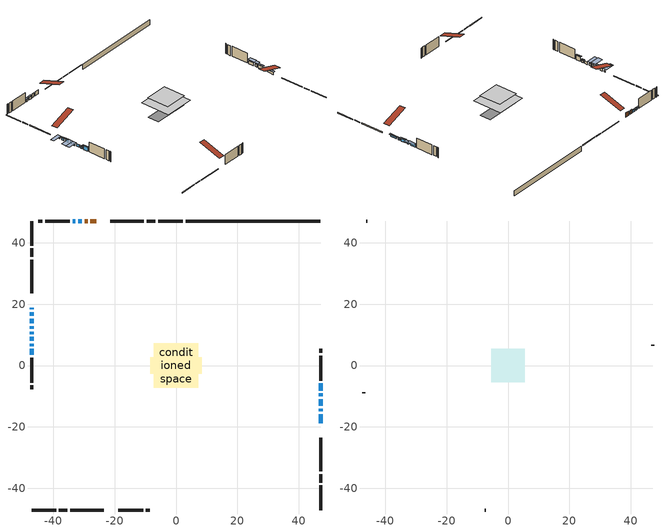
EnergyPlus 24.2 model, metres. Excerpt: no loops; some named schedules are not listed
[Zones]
conditioned space
 floor outside (Floor1 construction): -2.65,-2.65 -2.65,2.65 2.65,2.65 2.65,-2.65 z0.31
 floor adiabatic (AdiabaticFloorConstruction): -7.18,-7.18 -7.18,7.18 7.18,7.18 7.18,-7.18 z2.75
 floor foundation (Slab1 construction): -8.33,-2.66 -8.33,2.66 8.33,2.66 8.33,-2.66 z-2.04
 wall outside (RimJoist1 construction): 2.18,47.07 -5.83,47.07 / -47.07,-47.07 -39.06,-47.07 / -47.07,47.07 -47.07,39.06 / 47.07,-47.07 47.07,-39.06 z0.31:0.61
 wall outside (RimJoist2 construction): -6.76,47.07 -9.53,47.07 / -38.13,-47.07 -35.37,-47.07 / -47.07,38.13 -47.07,35.37 / 47.07,-38.13 47.07,-35.37 z0.31:0.61
 wall outside (RimJoist3 construction): -10.46,47.07 -21.4,47.07 / -34.44,-47.07 -23.5,-47.07 / -47.07,34.44 -47.07,23.5 / 47.07,-34.44 47.07,-23.5 z0.31:0.61
 wall outside (AdiabaticWallConstruction 1): -26.04,47.07 -27.85,47.07 / -28.78,47.07 -29.77,47.07 z0.31:2.34
 wall outside (AdiabaticWallConstruction): -47.07,18.86 -47.07,18.3 z0.31:1.23; -47.07,17.37 -47.07,16.15 / -30.7,47.07 -31.92,47.07 / -47.07,12.82 -47.07,11.91 / -47.07,9.29 -47.07,8.02 z0.31:1.53; -47.07,15.23 -47.07,13.75 z0.31:1.78; 47.07,-18.86 47.07,-15.81 / 47.07,-14.88 47.07,-14.12 / -32.85,47.07 -33.61,47.07 / -47.07,10.98 -47.07,10.22 / -47.07,7.09 -47.07,6.33 z0.31:1.33; 47.07,-13.19 47.07,-10.96 / 47.07,-8.19 47.07,-5.85 z0.31:1.83; 47.07,-10.03 47.07,-9.11 z0.31:1.73; -47.07,5.4 -47.07,3.47 z0.31:2.39
 wall outside (Wall1 construction): -34.54,47.07 -42.66,47.07 / -18.86,-47.07 -10.74,-47.07 / -47.07,2.54 -47.07,-5.57 / 47.07,-4.92 47.07,3.2 z0.31:5.19
 wall outside (Wall2 construction): -43.59,47.07 -44.9,47.07 / -9.81,-47.07 -8.5,-47.07 / -47.07,-6.5 -47.07,-7.81 / 47.07,4.12 47.07,5.43 z0.31:5.19
 wall foundation (FoundationWall1 construction): 47.07,47.07 3.1,47.07 z-2.04:0.31
 window (WindowConstruction 13): -47.07,18.86 -47.07,18.3 z0.31:1.22
 window (WindowConstruction 6): -47.07,17.37 -47.07,16.15 z0.31:1.53
 window (WindowConstruction 7): -47.07,15.22 -47.07,13.75 z0.31:1.78
 window (WindowConstruction 8): 47.07,-18.86 47.07,-15.81 z0.31:1.32
 window (WindowConstruction 9): 47.07,-14.88 47.07,-14.12 z0.31:1.32
 window (WindowConstruction 10): 47.07,-13.19 47.07,-10.96 z0.31:1.83
 window (WindowConstruction 11): -30.7,47.07 -31.92,47.07 z0.31:1.53
 window (WindowConstruction 12): -32.85,47.07 -33.61,47.07 z0.31:1.32
 window (WindowConstruction 14): 47.07,-10.03 47.07,-9.11 z0.31:1.73
 window (WindowConstruction): -47.07,12.82 -47.07,11.91 z0.31:1.53
 window (WindowConstruction 1): -47.07,10.98 -47.07,10.22 z0.31:1.32
 window (WindowConstruction 2): -47.07,9.29 -47.07,8.02 z0.31:1.53
 window (WindowConstruction 3): 47.07,-8.19 47.07,-5.85 z0.31:1.83
 window (WindowConstruction 4): -47.07,7.09 -47.07,6.33 z0.31:1.32
 window (WindowConstruction 5): -47.07,5.4 -47.07,3.47 z0.31:2.39
 door (Door): -26.04,47.07 -27.85,47.07 z0.31:2.34
 door (Door 1): -28.78,47.07 -29.77,47.07 z0.31:2.34
 ceiling adiabatic (AdiabaticFloorConstruction): 7.18,-7.18 7.18,7.18 -7.18,7.18 -7.18,-7.18 z2.75
attic - vented
 floor to conditioned space (Floor2 construction Reversed): -5.42,-5.42 -5.42,5.42 5.42,5.42 5.42,-5.42 z5.19
 wall outside (Wall4 construction): -45.83,47.07 -46.14,47.07 / -7.58,-47.07 -7.26,-47.07 / -47.07,-8.74 -47.07,-9.06 / 47.07,6.36 47.07,6.68 z0.31:5.19
 roof outside (Roof1 construction): -25.11,47.07,5.19 -25.11,36.51,8.71 -22.32,36.51,8.71 -22.32,47.07,5.19; -19.79,-47.07,5.19 -19.79,-36.51,8.71 -22.57,-36.51,8.71 -22.57,-47.07,5.19; -47.07,19.79,5.19 -36.51,19.79,8.71 -36.51,22.57,8.71 -47.07,22.57,5.19; 47.07,-19.79,5.19 36.51,-19.79,8.71 36.51,-22.57,8.71 47.07,-22.57,5.19
shading: -47.07,17.69 -47.07,19.47 -51.64,19.47 -51.64,17.69 z1.83; -47.07,15.85 -47.07,17.67 -47.68,17.67 -47.68,15.85 z1.83; -47.07,13.45 -47.07,15.52 -47.68,15.52 -47.68,13.45 z2.08; 47.07,-15.51 47.07,-19.16 47.68,-19.16 47.68,-15.51 z1.62; 47.07,-13.82 47.07,-15.18 47.68,-15.18 47.68,-13.82 z1.62; 47.07,-10.66 47.07,-13.49 47.68,-13.49 47.68,-10.66 z2.13; -32.22,47.07 -30.4,47.07 -30.4,47.68 -32.22,47.68 z1.83; -33.91,47.07 -32.55,47.07 -32.55,47.68 -33.91,47.68 z1.62; 47.07,-8.65 47.07,-10.49 48.59,-10.49 48.59,-8.65 z2.19; -47.07,11.3 -47.07,13.43 -51.64,13.43 -51.64,11.3 z2.14; -47.07,9.61 -47.07,11.59 -51.64,11.59 -51.64,9.61 z1.93; 47.07,-5.39 47.07,-8.65 48.59,-8.65 48.59,-5.39 z2.29; -47.07,6.03 -47.07,7.39 -47.68,7.39 -47.68,6.03 z1.62; -47.07,3.17 -47.07,5.7 -47.68,5.7 -47.68,3.17 z2.69
[Building]
Building 1: Terrain=Suburbs
[Site:Location]
Yellowknife AP_NT: Latitude {deg}=62.46; Longitude {deg}=-114.44; Time Zone {hr}=-7; Elevation {m}=206; Keep Site Location Information=Yes
[Site:GroundTemperature:Shallow]
-11.1489, -14.3239, -14.5782, -13.0715, -7.02295, -1.00261, 4.2167, 7.52301, 7.8039, 5.11477, 0.0285573, -5.8071
[Site:WaterMainsTemperature]
Calculation Method=Schedule; Temperature Schedule=mains temperature schedule
[Material] Roughness=Rough; Thermal Absorptance=0.9
Name | Thickness {m} | Conductivity {W/m-K} | Density {kg/m3} | Specific Heat {J/kg-K} | Solar Absorptance | Visible Absorptance
asphalt or fiberglass shingles | 0.00635 | 0.162714 | 1121.4 | 1465.45 | 0.4 | 0.4
ceiling loosefill ins | 0.254 | 0.0480833 | 16.02 | 1046.75 | 0.7 | 0.7
ceiling stud and cavity | 0.1397 | 0.111116 | 65.682 | 1177.47 | 0.7 | 0.7
concrete 4.0 in. | 0.1016 | 1.803125 | 2242.8 | 837.4 | 0.7 | 0.7
concrete 8.0 in. | 0.2032 | 1.803125 | 2242.8 | 837.4 | 0.7 | 0.7
door material | 0.04445 | 0.053851 | 512.64 | 1214.23 | 0.7 | 0.7
exterior vertical ins | 0.0704422 | 0.029427 | 32.04 | 1214.23 | 0.7 | 0.7
floor covering | 0.0127 | 0.0433444 | 54.468 | 1339.84 | 0.6 | 0.6
floor rigid ins; rim joist rigid ins | 0.103632 | 0.029427 | 32.04 | 1214.23 | 0.7 | 0.7
floor rigid ins 1; wall rigid ins 1 | 0.512978 | 0.029427 | 32.04 | 1214.23 | 0.7 | 0.7
floor stud and cavity | 0.1397 | 0.0815226 | 92.3553 | 1139.71 | 0.7 | 0.7
floor stud and cavity 1 | 0.1397 | 1.75129 | 37.0049 | 1207.88 | 0.7 | 0.7
furniture material conditioned space 1 | 0.1524 | 0.115458 | 640.8 | 1214.23 | 0.6 | 0.6
gypsum board | 0.0127 | 0.160291 | 801 | 837.4 | 0.6 | 0.6
gypsum board 1 | 0.0127 | 0.160291 | 801 | 837.4 | 0.7 | 0.7
osb sheathing 0.5 in. | 0.0127 | 0.115458 | 512.64 | 1214.23 | 0.7 | 0.7
osb sheathing 0.75 in. | 0.01905 | 0.115458 | 512.64 | 1214.23 | 0.7 | 0.7
osb sheathing 2.0 in. | 0.0508 | 0.115458 | 512.64 | 1214.23 | 0.7 | 0.7
rim joist stud and cavity | 0.0508 | 0.0625027 | 125.044 | 1163.47 | 0.6 | 0.6
rim joist stud and cavity 1 | 0.0508 | 0.0633259 | 125.044 | 1163.47 | 0.6 | 0.6
rim joist stud and cavity 2 | 0.0508 | 0.0623676 | 125.044 | 1163.47 | 0.6 | 0.6
wall rigid ins | 0.051816 | 0.029427 | 32.04 | 1214.23 | 0.7 | 0.7
wall stud and cavity | 0.1397 | 0.073666 | 139.0536 | 1170.24 | 0.7 | 0.7
wall stud and cavity 1 | 0.1397 | 0.277414 | 139.0536 | 1170.24 | 0.7 | 0.7
wall stud and cavity 2 | 0.0889 | 6.9971 | 50.32683 | 1063.81 | 0.6 | 0.6
wall stud and cavity 3 | 0.0889 | 0.380278 | 52.3479 | 1209.89 | 0.7 | 0.7
wall stud and cavity 4 | 0.0889 | 0.391764 | 83.0341 | 1211.67 | 0.7 | 0.7
wood siding | 0.0254 | 0.102417 | 544.68 | 1172.36 | 0.4 | 0.4
wood siding 1 | 0.00254 | 0.102417 | 544.68 | 1172.36 | 0.4 | 0.4
wood siding 2; wood siding 3; wood siding 4 | 0.0254 | 0.102417 | 544.68 | 1172.36 | 0.7 | 0.7
[WindowMaterial:SimpleGlazingSystem]
Name | U-Factor {W/m2-K} | Solar Heat Gain Coefficient
WindowMaterial | 1.56372 | 0.49
WindowMaterial 1 | 1.626747 | 0.46
WindowMaterial 2 | 1.51716 | 0.51
WindowMaterial 3 | 1.49388 | 0.52
WindowMaterial 4 | 1.78687 | 0.4
WindowMaterial 5 | 1.516026 | 0.51
WindowMaterial 6 | 1.46606 | 0.53
WindowMaterial 7 | 1.42007 | 0.55
WindowMaterial 8 | 2.75553 | 0.6
WindowMaterial 9 | 2.77711 | 0.66
[Construction]
AdiabaticFloorConstruction: floor stud and cavity 1, floor rigid ins 1, osb sheathing 0.75 in., floor covering
AdiabaticWallConstruction: wood siding 3, wall rigid ins 1, wall stud and cavity 3, gypsum board
AdiabaticWallConstruction 1: wood siding 4, wall rigid ins 1, wall stud and cavity 3, gypsum board
Door; Door 1: door material
Floor1 construction: floor stud and cavity, floor rigid ins, osb sheathing 0.75 in., floor covering
Floor2 construction Reversed: gypsum board, ceiling stud and cavity, ceiling loosefill ins
FoundationWall1 construction: concrete 8.0 in., gypsum board 1
furniture construction conditioned space 1: furniture material conditioned space 1
PartitionWallConstruction: gypsum board, wall stud and cavity 4, gypsum board
RimJoist1 construction: wood siding 2, rim joist rigid ins, osb sheathing 2.0 in., rim joist stud and cavity
RimJoist2 construction: wood siding 2, rim joist rigid ins, osb sheathing 2.0 in., rim joist stud and cavity 1
RimJoist3 construction: wood siding 2, rim joist rigid ins, osb sheathing 2.0 in., rim joist stud and cavity 2
Roof1 construction: asphalt or fiberglass shingles
Slab1 construction: concrete 4.0 in.
Wall1 construction: wood siding, wall rigid ins, osb sheathing 0.5 in., wall stud and cavity, gypsum board
Wall2 construction: wood siding, wall rigid ins, osb sheathing 0.5 in., wall stud and cavity 1, gypsum board
Wall4 construction: wood siding 1, wall stud and cavity 2
WindowConstruction: WindowMaterial
WindowConstruction 1; WindowConstruction 12; WindowConstruction 4; WindowConstruction 9: WindowMaterial 1
WindowConstruction 10: WindowMaterial 7
WindowConstruction 11; WindowConstruction 6: WindowMaterial 5
WindowConstruction 13: WindowMaterial 8
WindowConstruction 14: WindowMaterial 9
WindowConstruction 2; WindowConstruction 8: WindowMaterial 2
WindowConstruction 3: WindowMaterial 3
WindowConstruction 5: WindowMaterial 4
WindowConstruction 7: WindowMaterial 6
[Zone] Multiplier=1; Part of Total Floor Area=Yes
Name | Volume {m3}
attic - vented | 67.1969
conditioned space | 765
[Space]
Name | Zone | Volume {m3}
attic - vented 1 | attic - vented | 67.1969
conditioned space 1 | conditioned space | 765
[ZoneInfiltration:EffectiveLeakageArea]
infil attic - vented 1: Zone or Space=attic - vented 1; Schedule=Always On Discrete; Effective Air Leakage Area {cm2}=3713.05; Stack Coefficient=0.000583934; Wind Coefficient=1.63268e-05
[ZoneMixing]
whole house fan mix: Zone or Space=attic - vented; Schedule=Always On Continuous; Design Flow Rate Calculation Method=Flow/Zone; Design Flow Rate {m3/s}=0; Source Zone or Space=conditioned space
[SurfaceProperty:ExposedFoundationPerimeter]
Slab1: Exposed Perimeter Calculation Method=TotalExposedPerimeter; Total Exposed Perimeter {m}=43.967
[InternalMass] Zone or ZoneList=conditioned space; Space or SpaceList=conditioned space 1
Name | Construction | Surface Area {m2}
furniture mass conditioned space 1 | furniture construction conditioned space 1 | 129.148
partition wall mass | PartitionWallConstruction | 322.87
[Lights]
interior lighting: Zone or ZoneList or Space or SpaceList=conditioned space 1; Schedule=interior lighting schedule; Design Level Calculation Method=LightingLevel; Lighting Level {W}=343.2; Return Air Fraction=0; Fraction Radiant=0.6; Fraction Visible=0.2; Fraction Replaceable=1
[People]
occupants: Zone or ZoneList or Space or SpaceList=conditioned space 1; Number of People Schedule=occupants schedule; Number of People Calculation Method=People; Number of People=3; Fraction Radiant=0.314171; Sensible Heat Fraction=0.56303; Activity Level Schedule=occupants activity schedule; Carbon Dioxide Generation Rate {m3/s-W}=0; Enable ASHRAE 55 Comfort Warnings=No; Mean Radiant Temperature Calculation Type=EnclosureAveraged
[ElectricEquipment] Zone or ZoneList or Space or SpaceList=conditioned space 1; Design Level Calculation Method=EquipmentLevel
Name | Schedule | Design Level {W} | Fraction Latent | Fraction Radiant | Fraction Lost
clothes dryer | clothes dryer schedule | 140.772 | 0.015 | 0.081 | 0.85
clothes washer | clothes washer schedule | 32.1985 | 0.03 | 0.162 | 0.7
cooking range | cooking range schedule | 215.147 | 0.08 | 0.432 | 0.2
dishwasher | dishwasher schedule | 66.8632 | 0.3 | 0.18 | 0.4
fridge | fridge schedule | 72.9452 | 0 | 0.6 | 0
mech vent house fan | mech vent house fan schedule | 18.8833 | 0 | 0 | 1
mech vent house fan cfis | mech vent house fan cfis schedule | 0 | 0 | 0 | 0
misc plug loads | misc plug loads schedule | 494.7 | 0.045 | 0.513 | 0.1
whole house fan | Always On Discrete | 0 | 0 | 0 | 1
[OtherEquipment] Zone or ZoneList or Space or SpaceList=conditioned space 1; Design Level Calculation Method=EquipmentLevel
Name | Fuel Type | Schedule | Design Level {W} | Fraction Latent | Fraction Radiant | Fraction Lost
clothes dryer 1 | Electricity | clothes dryer schedule | 0 | 0.015 | 0.081 | 0.85
cooking range 1 | Electricity | cooking range schedule | 0 | 0.08 | 0.432 | 0.2
general water use latent | None | general water use schedule | 62.594 | 1 | 0 | 0
general water use sensible | None | general water use schedule | -61.6891 | 0 | 0.6 | 0
mech vent house fan latent load | None | Always On Discrete | 0 | 1 | 0 | 0
mech vent house fan sensible load | None | Always On Discrete | 0 | 0 | 0 | 0
water heater energy adjustment1 | FuelOilNo2 | Always On Discrete | 0.01 | 0 | 0 | 1
[ZoneInfiltration:DesignFlowRate] Zone or ZoneList or Space or SpaceList=conditioned space 1; Schedule=Always On Discrete; Design Flow Rate Calculation Method=Flow/Zone; Design Flow Rate {m3/s}=0
infil flow; natural vent flow; whole house fan flow
[Foundation:Kiva]
Foundation Kiva 1: Initial Indoor Air Temperature {C}=18; Wall Height Above Grade {m}=0.310012; Wall Depth Below Slab {m}=0.2032; Custom Block Material Name 1=exterior vertical ins; Custom Block Depth 1 {m}=2.350008; Custom Block X Position 1 {m}=0.2159; Custom Block Z Position 1 {m}=0
[Foundation:Kiva:Settings]
Soil Conductivity {W/m-K}=0.849921; Soil Density {kg/m3}=1842.3; Soil Specific Heat {J/kg-K}=418.7; Ground Solar Absorptivity=0.9; Ground Thermal Absorptivity=0.9; Ground Surface Roughness {m}=0.03; Far-Field Width {m}=40; Deep-Ground Boundary Condition=ZeroFlux; Deep-Ground Depth {m}=40; Minimum Cell Dimension {m}=0.2; Maximum Cell Growth Coefficient=3; Simulation Timestep=Timestep
[Exterior:Lights]
exterior lighting: Schedule=exterior lighting schedule; Design Level {W}=75.6
[Schedule:Constant]
Name | Hourly Value
Always On Continuous; mech vent house fan schedule; mech vent house fan cfis schedule; Always On Discrete | 1
occupants activity schedule | 117.228
fridge schedule | 0
[Schedule:Week:Daily]
interior lighting schedule Week Rule - Jan1-Jan27: interior lighting schedule day, interior lighting schedule day, interior lighting schedule day, interior lighting schedule day, interior lighting schedule day, interior lighting schedule day, interior lighting schedule day, interior lighting schedule default day, interior lighting schedule default day, interior lighting schedule default day, interior lighting schedule default day, interior lighting schedule default day
interior lighting schedule Week Rule - Jan28-Feb3: interior lighting schedule day, interior lighting schedule day, interior lighting schedule day, interior lighting schedule day, interior lighting schedule day 1, interior lighting schedule day 1, interior lighting schedule day 1, interior lighting schedule default day, interior lighting schedule default day, interior lighting schedule default day, interior lighting schedule default day, interior lighting schedule default day
interior lighting schedule Week Rule - Feb4-Feb24: interior lighting schedule day 1, interior lighting schedule day 1, interior lighting schedule day 1, interior lighting schedule day 1, interior lighting schedule day 1, interior lighting schedule day 1, interior lighting schedule day 1, interior lighting schedule default day, interior lighting schedule default day, interior lighting schedule default day, interior lighting schedule default day, interior lighting schedule default day
interior lighting schedule Week Rule - Feb25-Mar3: interior lighting schedule day 1, interior lighting schedule day 1, interior lighting schedule day 1, interior lighting schedule day 1, interior lighting schedule day 2, interior lighting schedule day 2, interior lighting schedule day 2, interior lighting schedule default day, interior lighting schedule default day, interior lighting schedule default day, interior lighting schedule default day, interior lighting schedule default day
interior lighting schedule Week Rule - Mar4-Mar31: interior lighting schedule day 2, interior lighting schedule day 2, interior lighting schedule day 2, interior lighting schedule day 2, interior lighting schedule day 2, interior lighting schedule day 2, interior lighting schedule day 2, interior lighting schedule default day, interior lighting schedule default day, interior lighting schedule default day, interior lighting schedule default day, interior lighting schedule default day
interior lighting schedule Week Rule - Apr1-Apr28: interior lighting schedule day 3, interior lighting schedule day 3, interior lighting schedule day 3, interior lighting schedule day 3, interior lighting schedule day 3, interior lighting schedule day 3, interior lighting schedule day 3, interior lighting schedule default day, interior lighting schedule default day, interior lighting schedule default day, interior lighting schedule default day, interior lighting schedule default day
interior lighting schedule Week Rule - Apr29-May5: interior lighting schedule day 3, interior lighting schedule day 3, interior lighting schedule day 4, interior lighting schedule day 4, interior lighting schedule day 4, interior lighting schedule day 4, interior lighting schedule day 4, interior lighting schedule default day, interior lighting schedule default day, interior lighting schedule default day, interior lighting schedule default day, interior lighting schedule default day
interior lighting schedule Week Rule - May6-May26: interior lighting schedule day 4, interior lighting schedule day 4, interior lighting schedule day 4, interior lighting schedule day 4, interior lighting schedule day 4, interior lighting schedule day 4, interior lighting schedule day 4, interior lighting schedule default day, interior lighting schedule default day, interior lighting schedule default day, interior lighting schedule default day, interior lighting schedule default day
interior lighting schedule Week Rule - May27-Jun2: interior lighting schedule day 4, interior lighting schedule day 4, interior lighting schedule day 4, interior lighting schedule day 4, interior lighting schedule day 4, interior lighting schedule day 5, interior lighting schedule day 5, interior lighting schedule default day, interior lighting schedule default day, interior lighting schedule default day, interior lighting schedule default day, interior lighting schedule default day
interior lighting schedule Week Rule - Jun3-Jun30: interior lighting schedule day 5, interior lighting schedule day 5, interior lighting schedule day 5, interior lighting schedule day 5, interior lighting schedule day 5, interior lighting schedule day 5, interior lighting schedule day 5, interior lighting schedule default day, interior lighting schedule default day, interior lighting schedule default day, interior lighting schedule default day, interior lighting schedule default day
interior lighting schedule Week Rule - Jul1-Jul28: interior lighting schedule day 6, interior lighting schedule day 6, interior lighting schedule day 6, interior lighting schedule day 6, interior lighting schedule day 6, interior lighting schedule day 6, interior lighting schedule day 6, interior lighting schedule default day, interior lighting schedule default day, interior lighting schedule default day, interior lighting schedule default day, interior lighting schedule default day
interior lighting schedule Week Rule - Jul29-Aug4: interior lighting schedule day 6, interior lighting schedule day 6, interior lighting schedule day 6, interior lighting schedule day 7, interior lighting schedule day 7, interior lighting schedule day 7, interior lighting schedule day 7, interior lighting schedule default day, interior lighting schedule default day, interior lighting schedule default day, interior lighting schedule default day, interior lighting schedule default day
interior lighting schedule Week Rule - Aug5-Aug25: interior lighting schedule day 7, interior lighting schedule day 7, interior lighting schedule day 7, interior lighting schedule day 7, interior lighting schedule day 7, interior lighting schedule day 7, interior lighting schedule day 7, interior lighting schedule default day, interior lighting schedule default day, interior lighting schedule default day, interior lighting schedule default day, interior lighting schedule default day
interior lighting schedule Week Rule - Aug26-Sep1: interior lighting schedule day 7, interior lighting schedule day 7, interior lighting schedule day 7, interior lighting schedule day 7, interior lighting schedule day 7, interior lighting schedule day 7, interior lighting schedule day 8, interior lighting schedule default day, interior lighting schedule default day, interior lighting schedule default day, interior lighting schedule default day, interior lighting schedule default day
interior lighting schedule Week Rule - Sep2-Sep29: interior lighting schedule day 8, interior lighting schedule day 8, interior lighting schedule day 8, interior lighting schedule day 8, interior lighting schedule day 8, interior lighting schedule day 8, interior lighting schedule day 8, interior lighting schedule default day, interior lighting schedule default day, interior lighting schedule default day, interior lighting schedule default day, interior lighting schedule default day
interior lighting schedule Week Rule - Sep30-Oct6: interior lighting schedule day 8, interior lighting schedule day 9, interior lighting schedule day 9, interior lighting schedule day 9, interior lighting schedule day 9, interior lighting schedule day 9, interior lighting schedule day 9, interior lighting schedule default day, interior lighting schedule default day, interior lighting schedule default day, interior lighting schedule default day, interior lighting schedule default day
interior lighting schedule Week Rule - Oct7-Oct27: interior lighting schedule day 9, interior lighting schedule day 9, interior lighting schedule day 9, interior lighting schedule day 9, interior lighting schedule day 9, interior lighting schedule day 9, interior lighting schedule day 9, interior lighting schedule default day, interior lighting schedule default day, interior lighting schedule default day, interior lighting schedule default day, interior lighting schedule default day
interior lighting schedule Week Rule - Oct28-Nov3: interior lighting schedule day 9, interior lighting schedule day 9, interior lighting schedule day 9, interior lighting schedule day 9, interior lighting schedule day 10, interior lighting schedule day 10, interior lighting schedule day 10, interior lighting schedule default day, interior lighting schedule default day, interior lighting schedule default day, interior lighting schedule default day, interior lighting schedule default day
interior lighting schedule Week Rule - Nov4-Nov24: interior lighting schedule day 10, interior lighting schedule day 10, interior lighting schedule day 10, interior lighting schedule day 10, interior lighting schedule day 10, interior lighting schedule day 10, interior lighting schedule day 10, interior lighting schedule default day, interior lighting schedule default day, interior lighting schedule default day, interior lighting schedule default day, interior lighting schedule default day
interior lighting schedule Week Rule - Nov25-Dec1: interior lighting schedule day 10, interior lighting schedule day 10, interior lighting schedule day 10, interior lighting schedule day 10, interior lighting schedule day 10, interior lighting schedule day 10, interior lighting schedule day 11, interior lighting schedule default day, interior lighting schedule default day, interior lighting schedule default day, interior lighting schedule default day, interior lighting schedule default day
interior lighting schedule Week Rule - Dec2-Dec31: interior lighting schedule day 11, interior lighting schedule day 11, interior lighting schedule day 11, interior lighting schedule day 11, interior lighting schedule day 11, interior lighting schedule day 11, interior lighting schedule day 11, interior lighting schedule default day, interior lighting schedule default day, interior lighting schedule default day, interior lighting schedule default day, interior lighting schedule default day
occupants schedule Week Rule - Jan1-Dec31: occupants schedule day, occupants schedule day, occupants schedule day, occupants schedule day, occupants schedule day, occupants schedule day, occupants schedule day, occupants schedule default day, occupants schedule default day, occupants schedule default day, occupants schedule default day, occupants schedule default day
clothes dryer schedule Week Rule - Jan1-Dec31: clothes dryer schedule day, clothes dryer schedule day, clothes dryer schedule day, clothes dryer schedule day, clothes dryer schedule day, clothes dryer schedule day, clothes dryer schedule day, clothes dryer schedule default day, clothes dryer schedule default day, clothes dryer schedule default day, clothes dryer schedule default day, clothes dryer schedule default day
clothes washer schedule Week Rule - Jan1-Dec31: clothes washer schedule day, clothes washer schedule day, clothes washer schedule day, clothes washer schedule day, clothes washer schedule day, clothes washer schedule day, clothes washer schedule day, clothes washer schedule default day, clothes washer schedule default day, clothes washer schedule default day, clothes washer schedule default day, clothes washer schedule default day
cooking range schedule Week Rule - Jan1-Dec31: cooking range schedule day, cooking range schedule day, cooking range schedule day, cooking range schedule day, cooking range schedule day, cooking range schedule day, cooking range schedule day, cooking range schedule default day, cooking range schedule default day, cooking range schedule default day, cooking range schedule default day, cooking range schedule default day
dishwasher schedule Week Rule - Jan1-Dec31: dishwasher schedule day, dishwasher schedule day, dishwasher schedule day, dishwasher schedule day, dishwasher schedule day, dishwasher schedule day, dishwasher schedule day, dishwasher schedule default day, dishwasher schedule default day, dishwasher schedule default day, dishwasher schedule default day, dishwasher schedule default day
misc plug loads schedule Week Rule - Jan1-Dec31: misc plug loads schedule day, misc plug loads schedule day, misc plug loads schedule day, misc plug loads schedule day, misc plug loads schedule day, misc plug loads schedule day, misc plug loads schedule day, misc plug loads schedule default day, misc plug loads schedule default day, misc plug loads schedule default day, misc plug loads schedule default day, misc plug loads schedule default day
general water use schedule Week Rule - Jan1-Dec31: general water use schedule day, general water use schedule day, general water use schedule day, general water use schedule day, general water use schedule day, general water use schedule day, general water use schedule day, general water use schedule default day, general water use schedule default day, general water use schedule default day, general water use schedule default day, general water use schedule default day
exterior lighting schedule Week Rule - Jan1-Jan27: exterior lighting schedule day, exterior lighting schedule day, exterior lighting schedule day, exterior lighting schedule day, exterior lighting schedule day, exterior lighting schedule day, exterior lighting schedule day, exterior lighting schedule default day, exterior lighting schedule default day, exterior lighting schedule default day, exterior lighting schedule default day, exterior lighting schedule default day
exterior lighting schedule Week Rule - Jan28-Feb3: exterior lighting schedule day, exterior lighting schedule day, exterior lighting schedule day, exterior lighting schedule day, exterior lighting schedule day 1, exterior lighting schedule day 1, exterior lighting schedule day 1, exterior lighting schedule default day, exterior lighting schedule default day, exterior lighting schedule default day, exterior lighting schedule default day, exterior lighting schedule default day
exterior lighting schedule Week Rule - Feb4-Feb24: exterior lighting schedule day 1, exterior lighting schedule day 1, exterior lighting schedule day 1, exterior lighting schedule day 1, exterior lighting schedule day 1, exterior lighting schedule day 1, exterior lighting schedule day 1, exterior lighting schedule default day, exterior lighting schedule default day, exterior lighting schedule default day, exterior lighting schedule default day, exterior lighting schedule default day
exterior lighting schedule Week Rule - Feb25-Mar3: exterior lighting schedule day 1, exterior lighting schedule day 1, exterior lighting schedule day 1, exterior lighting schedule day 1, exterior lighting schedule day 2, exterior lighting schedule day 2, exterior lighting schedule day 2, exterior lighting schedule default day, exterior lighting schedule default day, exterior lighting schedule default day, exterior lighting schedule default day, exterior lighting schedule default day
exterior lighting schedule Week Rule - Mar4-Mar31: exterior lighting schedule day 2, exterior lighting schedule day 2, exterior lighting schedule day 2, exterior lighting schedule day 2, exterior lighting schedule day 2, exterior lighting schedule day 2, exterior lighting schedule day 2, exterior lighting schedule default day, exterior lighting schedule default day, exterior lighting schedule default day, exterior lighting schedule default day, exterior lighting schedule default day
exterior lighting schedule Week Rule - Apr1-Apr28: exterior lighting schedule day 3, exterior lighting schedule day 3, exterior lighting schedule day 3, exterior lighting schedule day 3, exterior lighting schedule day 3, exterior lighting schedule day 3, exterior lighting schedule day 3, exterior lighting schedule default day, exterior lighting schedule default day, exterior lighting schedule default day, exterior lighting schedule default day, exterior lighting schedule default day
exterior lighting schedule Week Rule - Apr29-May5: exterior lighting schedule day 3, exterior lighting schedule day 3, exterior lighting schedule day 4, exterior lighting schedule day 4, exterior lighting schedule day 4, exterior lighting schedule day 4, exterior lighting schedule day 4, exterior lighting schedule default day, exterior lighting schedule default day, exterior lighting schedule default day, exterior lighting schedule default day, exterior lighting schedule default day
exterior lighting schedule Week Rule - May6-May26: exterior lighting schedule day 4, exterior lighting schedule day 4, exterior lighting schedule day 4, exterior lighting schedule day 4, exterior lighting schedule day 4, exterior lighting schedule day 4, exterior lighting schedule day 4, exterior lighting schedule default day, exterior lighting schedule default day, exterior lighting schedule default day, exterior lighting schedule default day, exterior lighting schedule default day
exterior lighting schedule Week Rule - May27-Jun2: exterior lighting schedule day 4, exterior lighting schedule day 4, exterior lighting schedule day 4, exterior lighting schedule day 4, exterior lighting schedule day 4, exterior lighting schedule day 5, exterior lighting schedule day 5, exterior lighting schedule default day, exterior lighting schedule default day, exterior lighting schedule default day, exterior lighting schedule default day, exterior lighting schedule default day
exterior lighting schedule Week Rule - Jun3-Jun30: exterior lighting schedule day 5, exterior lighting schedule day 5, exterior lighting schedule day 5, exterior lighting schedule day 5, exterior lighting schedule day 5, exterior lighting schedule day 5, exterior lighting schedule day 5, exterior lighting schedule default day, exterior lighting schedule default day, exterior lighting schedule default day, exterior lighting schedule default day, exterior lighting schedule default day
exterior lighting schedule Week Rule - Jul1-Jul28: exterior lighting schedule day 6, exterior lighting schedule day 6, exterior lighting schedule day 6, exterior lighting schedule day 6, exterior lighting schedule day 6, exterior lighting schedule day 6, exterior lighting schedule day 6, exterior lighting schedule default day, exterior lighting schedule default day, exterior lighting schedule default day, exterior lighting schedule default day, exterior lighting schedule default day
exterior lighting schedule Week Rule - Jul29-Aug4: exterior lighting schedule day 6, exterior lighting schedule day 6, exterior lighting schedule day 6, exterior lighting schedule day 7, exterior lighting schedule day 7, exterior lighting schedule day 7, exterior lighting schedule day 7, exterior lighting schedule default day, exterior lighting schedule default day, exterior lighting schedule default day, exterior lighting schedule default day, exterior lighting schedule default day
exterior lighting schedule Week Rule - Aug5-Aug25: exterior lighting schedule day 7, exterior lighting schedule day 7, exterior lighting schedule day 7, exterior lighting schedule day 7, exterior lighting schedule day 7, exterior lighting schedule day 7, exterior lighting schedule day 7, exterior lighting schedule default day, exterior lighting schedule default day, exterior lighting schedule default day, exterior lighting schedule default day, exterior lighting schedule default day
exterior lighting schedule Week Rule - Aug26-Sep1: exterior lighting schedule day 7, exterior lighting schedule day 7, exterior lighting schedule day 7, exterior lighting schedule day 7, exterior lighting schedule day 7, exterior lighting schedule day 7, exterior lighting schedule day 8, exterior lighting schedule default day, exterior lighting schedule default day, exterior lighting schedule default day, exterior lighting schedule default day, exterior lighting schedule default day
exterior lighting schedule Week Rule - Sep2-Sep29: exterior lighting schedule day 8, exterior lighting schedule day 8, exterior lighting schedule day 8, exterior lighting schedule day 8, exterior lighting schedule day 8, exterior lighting schedule day 8, exterior lighting schedule day 8, exterior lighting schedule default day, exterior lighting schedule default day, exterior lighting schedule default day, exterior lighting schedule default day, exterior lighting schedule default day
exterior lighting schedule Week Rule - Sep30-Oct6: exterior lighting schedule day 8, exterior lighting schedule day 9, exterior lighting schedule day 9, exterior lighting schedule day 9, exterior lighting schedule day 9, exterior lighting schedule day 9, exterior lighting schedule day 9, exterior lighting schedule default day, exterior lighting schedule default day, exterior lighting schedule default day, exterior lighting schedule default day, exterior lighting schedule default day
exterior lighting schedule Week Rule - Oct7-Oct27: exterior lighting schedule day 9, exterior lighting schedule day 9, exterior lighting schedule day 9, exterior lighting schedule day 9, exterior lighting schedule day 9, exterior lighting schedule day 9, exterior lighting schedule day 9, exterior lighting schedule default day, exterior lighting schedule default day, exterior lighting schedule default day, exterior lighting schedule default day, exterior lighting schedule default day
exterior lighting schedule Week Rule - Oct28-Nov3: exterior lighting schedule day 9, exterior lighting schedule day 9, exterior lighting schedule day 9, exterior lighting schedule day 9, exterior lighting schedule day 10, exterior lighting schedule day 10, exterior lighting schedule day 10, exterior lighting schedule default day, exterior lighting schedule default day, exterior lighting schedule default day, exterior lighting schedule default day, exterior lighting schedule default day
exterior lighting schedule Week Rule - Nov4-Nov24: exterior lighting schedule day 10, exterior lighting schedule day 10, exterior lighting schedule day 10, exterior lighting schedule day 10, exterior lighting schedule day 10, exterior lighting schedule day 10, exterior lighting schedule day 10, exterior lighting schedule default day, exterior lighting schedule default day, exterior lighting schedule default day, exterior lighting schedule default day, exterior lighting schedule default day
exterior lighting schedule Week Rule - Nov25-Dec1: exterior lighting schedule day 10, exterior lighting schedule day 10, exterior lighting schedule day 10, exterior lighting schedule day 10, exterior lighting schedule day 10, exterior lighting schedule day 10, exterior lighting schedule day 11, exterior lighting schedule default day, exterior lighting schedule default day, exterior lighting schedule default day, exterior lighting schedule default day, exterior lighting schedule default day
[Schedule:Year]
interior lighting schedule: interior lighting schedule Week Rule - Jan1-Jan27, 1, 1, 1, 27, interior lighting schedule Week Rule - Jan28-Feb3, 1, 28, 2, 3, interior lighting schedule Week Rule - Feb4-Feb24, 2, 4, 2, 24, interior lighting schedule Week Rule - Feb25-Mar3, 2, 25, 3, 3, interior lighting schedule Week Rule - Mar4-Mar31, 3, 4, 3, 31, interior lighting schedule Week Rule - Apr1-Apr28, 4, 1, 4, 28, interior lighting schedule Week Rule - Apr29-May5, 4, 29, 5, 5, interior lighting schedule Week Rule - May6-May26, 5, 6, 5, 26, interior lighting schedule Week Rule - May27-Jun2, 5, 27, 6, 2, interior lighting schedule Week Rule - Jun3-Jun30, 6, 3, 6, 30, interior lighting schedule Week Rule - Jul1-Jul28, 7, 1, 7, 28, interior lighting schedule Week Rule - Jul29-Aug4, 7, 29, 8, 4, interior lighting schedule Week Rule - Aug5-Aug25, 8, 5, 8, 25, interior lighting schedule Week Rule - Aug26-Sep1, 8, 26, 9, 1, interior lighting schedule Week Rule - Sep2-Sep29, 9, 2, 9, 29, interior lighting schedule Week Rule - Sep30-Oct6, 9, 30, 10, 6, interior lighting schedule Week Rule - Oct7-Oct27, 10, 7, 10, 27, interior lighting schedule Week Rule - Oct28-Nov3, 10, 28, 11, 3, interior lighting schedule Week Rule - Nov4-Nov24, 11, 4, 11, 24, interior lighting schedule Week Rule - Nov25-Dec1, 11, 25, 12, 1, interior lighting schedule Week Rule - Dec2-Dec31, 12, 2, 12, 31
occupants schedule: occupants schedule Week Rule - Jan1-Dec31, 1, 1, 12, 31
clothes dryer schedule: clothes dryer schedule Week Rule - Jan1-Dec31, 1, 1, 12, 31
clothes washer schedule: clothes washer schedule Week Rule - Jan1-Dec31, 1, 1, 12, 31
cooking range schedule: cooking range schedule Week Rule - Jan1-Dec31, 1, 1, 12, 31
dishwasher schedule: dishwasher schedule Week Rule - Jan1-Dec31, 1, 1, 12, 31
misc plug loads schedule: misc plug loads schedule Week Rule - Jan1-Dec31, 1, 1, 12, 31
general water use schedule: general water use schedule Week Rule - Jan1-Dec31, 1, 1, 12, 31
exterior lighting schedule: exterior lighting schedule Week Rule - Jan1-Jan27, 1, 1, 1, 27, exterior lighting schedule Week Rule - Jan28-Feb3, 1, 28, 2, 3, exterior lighting schedule Week Rule - Feb4-Feb24, 2, 4, 2, 24, exterior lighting schedule Week Rule - Feb25-Mar3, 2, 25, 3, 3, exterior lighting schedule Week Rule - Mar4-Mar31, 3, 4, 3, 31, exterior lighting schedule Week Rule - Apr1-Apr28, 4, 1, 4, 28, exterior lighting schedule Week Rule - Apr29-May5, 4, 29, 5, 5, exterior lighting schedule Week Rule - May6-May26, 5, 6, 5, 26, exterior lighting schedule Week Rule - May27-Jun2, 5, 27, 6, 2, exterior lighting schedule Week Rule - Jun3-Jun30, 6, 3, 6, 30, exterior lighting schedule Week Rule - Jul1-Jul28, 7, 1, 7, 28, exterior lighting schedule Week Rule - Jul29-Aug4, 7, 29, 8, 4, exterior lighting schedule Week Rule - Aug5-Aug25, 8, 5, 8, 25, exterior lighting schedule Week Rule - Aug26-Sep1, 8, 26, 9, 1, exterior lighting schedule Week Rule - Sep2-Sep29, 9, 2, 9, 29, exterior lighting schedule Week Rule - Sep30-Oct6, 9, 30, 10, 6, exterior lighting schedule Week Rule - Oct7-Oct27, 10, 7, 10, 27, exterior lighting schedule Week Rule - Oct28-Nov3, 10, 28, 11, 3, exterior lighting schedule Week Rule - Nov4-Nov24, 11, 4, 11, 24, exterior lighting schedule Week Rule - Nov25-Dec1, 11, 25, 12, 1, exterior lighting schedule Week Rule - Dec2-Dec31, 12, 2, 12, 31
[Schedule:Compact]
mains temperature schedule: Through: 01/01, For: AllDays, Until: 24:00, 0, Through: 01/02, For: AllDays, Until: 24:00, 0, Through: 01/03, For: AllDays, Until: 24:00, 0, Through: 01/04, For: AllDays, Until: 24:00, 0, Through: 01/05, For: AllDays, Until: 24:00, 0, Through: 01/06, For: AllDays, Until: 24:00, 0, Through: 01/07, For: AllDays, Until: 24:00, 0, Through: 01/08, For: AllDays, Until: 24:00, 0, Through: 01/09, For: AllDays, Until: 24:00, 0, Through: 01/10, For: AllDays, Until: 24:00, 0, Through: 01/11, For: AllDays, Until: 24:00, 0, Through: 01/12, For: AllDays, Until: 24:00, 0, Through: 01/13, For: AllDays, Until: 24:00, 0, Through: 01/14, For: AllDays, Until: 24:00, 0, Through: 01/15, For: AllDays, Until: 24:00, 0, Through: 01/16, For: AllDays, Until: 24:00, 0, Through: 01/17, For: AllDays, Until: 24:00, 0, Through: 01/18, For: AllDays, Until: 24:00, 0, Through: 01/19, For: AllDays, Until: 24:00, 0, Through: 01/20, For: AllDays, Until: 24:00, 0, Through: 01/21, For: AllDays, Until: 24:00, 0, Through: 01/22, For: AllDays, Until: 24:00, 0, Through: 01/23, For: AllDays, Until: 24:00, 0, Through: 01/24, For: AllDays, Until: 24:00, 0, Through: 01/25, For: AllDays, Until: 24:00, 0, Through: 01/26, For: AllDays, Until: 24:00, 0, Through: 01/27, For: AllDays, Until: 24:00, 0, Through: 01/28, For: AllDays, Until: 24:00, 0, Through: 01/29, For: AllDays, Until: 24:00, 0, Through: 01/30, For: AllDays, Until: 24:00, 0, Through: 01/31, For: AllDays, Until: 24:00, 0, Through: 02/01, For: AllDays, Until: 24:00, 0, Through: 02/02, For: AllDays, Until: 24:00, 0, Through: 02/03, For: AllDays, Until: 24:00, 0, Through: 02/04, For: AllDays, Until: 24:00, 0, Through: 02/05, For: AllDays, Until: 24:00, 0, Through: 02/06, For: AllDays, Until: 24:00, 0, Through: 02/07, For: AllDays, Until: 24:00, 0, Through: 02/08, For: AllDays, Until: 24:00, 0, Through: 02/09, For: AllDays, Until: 24:00, 0, Through: 02/10, For: AllDays, Until: 24:00, 0, Through: 02/11, For: AllDays, Until: 24:00, 0, Through: 02/12, For: AllDays, Until: 24:00, 0, Through: 02/13, For: AllDays, Until: 24:00, 0, Through: 02/14, For: AllDays, Until: 24:00, 0, Through: 02/15, For: AllDays, Until: 24:00, 0, Through: 02/16, For: AllDays, Until: 24:00, 0, Through: 02/17, For: AllDays, Until: 24:00, 0, Through: 02/18, For: AllDays, Until: 24:00, 0, Through: 02/19, For: AllDays, Until: 24:00, 0, Through: 02/20, For: AllDays, Until: 24:00, 0, Through: 02/21, For: AllDays, Until: 24:00, 0, Through: 02/22, For: AllDays, Until: 24:00, 0, Through: 02/23, For: AllDays, Until: 24:00, 0, Through: 02/24, For: AllDays, Until: 24:00, 0, Through: 02/25, For: AllDays, Until: 24:00, 0, Through: 02/26, For: AllDays, Until: 24:00, 0, Through: 02/27, For: AllDays, Until: 24:00, 0, Through: 02/28, For: AllDays, Until: 24:00, 0, Through: 03/01, For: AllDays, Until: 24:00, 0, Through: 03/02, For: AllDays, Until: 24:00, 0, Through: 03/03, For: AllDays, Until: 24:00, 0, Through: 03/04, For: AllDays, Until: 24:00, 0, Through: 03/05, For: AllDays, Until: 24:00, 0, Through: 03/06, For: AllDays, Until: 24:00, 0, Through: 03/07, For: AllDays, Until: 24:00, 0, Through: 03/08, For: AllDays, Until: 24:00, 0, Through: 03/09, For: AllDays, Until: 24:00, 0, Through: 03/10, For: AllDays, Until: 24:00, 0, Through: 03/11, For: AllDays, Until: 24:00, 0, Through: 03/12, For: AllDays, Until: 24:00, 0, Through: 03/13, For: AllDays, Until: 24:00, 0, Through: 03/14, For: AllDays, Until: 24:00, 0, Through: 03/15, For: AllDays, Until: 24:00, 0, Through: 03/16, For: AllDays, Until: 24:00, 0, Through: 03/17, For: AllDays, Until: 24:00, 0, Through: 03/18, For: AllDays, Until: 24:00, 0, Through: 03/19, For: AllDays, Until: 24:00, 0, Through: 03/20, For: AllDays, Until: 24:00, 0, Through: 03/21, For: AllDays, Until: 24:00, 0, Through: 03/22, For: AllDays, Until: 24:00, 0, Through: 03/23, For: AllDays, Until: 24:00, 0, Through: 03/24, For: AllDays, Until: 24:00, 0, Through: 03/25, For: AllDays, Until: 24:00, 0, Through: 03/26, For: AllDays, Until: 24:00, 0, Through: 03/27, For: AllDays, Until: 24:00, 0, Through: 03/28, For: AllDays, Until: 24:00, 0, Through: 03/29, For: AllDays, Until: 24:00, 0, Through: 03/30, For: AllDays, Until: 24:00, 0, Through: 03/31, For: AllDays, Until: 24:00, 0, Through: 04/01, For: AllDays, Until: 24:00, 0, Through: 04/02, For: AllDays, Until: 24:00, 0, Through: 04/03, For: AllDays, Until: 24:00, 0, Through: 04/04, For: AllDays, Until: 24:00, 0, Through: 04/05, For: AllDays, Until: 24:00, 0, Through: 04/06, For: AllDays, Until: 24:00, 0, Through: 04/07, For: AllDays, Until: 24:00, 0, Through: 04/08, For: AllDays, Until: 24:00, 0, Through: 04/09, For: AllDays, Until: 24:00, 0, Through: 04/10, For: AllDays, Until: 24:00, 0, Through: 04/11, For: AllDays, Until: 24:00, 0, Through: 04/12, For: AllDays, Until: 24:00, 0, Through: 04/13, For: AllDays, Until: 24:00, 0, Through: 04/14, For: AllDays, Until: 24:00, 0, Through: 04/15, For: AllDays, Until: 24:00, 0, Through: 04/16, For: AllDays, Until: 24:00, 0, Through: 04/17, For: AllDays, Until: 24:00, 0, Through: 04/18, For: AllDays, Until: 24:00, 0, Through: 04/19, For: AllDays, Until: 24:00, 0, Through: 04/20, For: AllDays, Until: 24:00, 0, Through: 04/21, For: AllDays, Until: 24:00, 0, Through: 04/22, For: AllDays, Until: 24:00, 0, Through: 04/23, For: AllDays, Until: 24:00, 0, Through: 04/24, For: AllDays, Until: 24:00, 0, Through: 04/25, For: AllDays, Until: 24:00, 0, Through: 04/26, For: AllDays, Until: 24:00, 0, Through: 04/27, For: AllDays, Until: 24:00, 0, Through: 04/28, For: AllDays, Until: 24:00, 0, Through: 04/29, For: AllDays, Until: 24:00, 0, Through: 04/30, For: AllDays, Until: 24:00, 0, Through: 05/01, For: AllDays, Until: 24:00, 0, Through: 05/02, For: AllDays, Until: 24:00, 0, Through: 05/03, For: AllDays, Until: 24:00, 0, Through: 05/04, For: AllDays, Until: 24:00, 0, Through: 05/05, For: AllDays, Until: 24:00, 0, Through: 05/06, For: AllDays, Until: 24:00, 0, Through: 05/07, For: AllDays, Until: 24:00, 0, Through: 05/08, For: AllDays, Until: 24:00, 0, Through: 05/09, For: AllDays, Until: 24:00, 0, Through: 05/10, For: AllDays, Until: 24:00, 0, Through: 05/11, For: AllDays, Until: 24:00, 0, Through: 05/12, For: AllDays, Until: 24:00, 0, Through: 05/13, For: AllDays, Until: 24:00, 0, Through: 05/14, For: AllDays, Until: 24:00, 0, Through: 05/15, For: AllDays, Until: 24:00, 0, Through: 05/16, For: AllDays, Until: 24:00, 0, Through: 05/17, For: AllDays, Until: 24:00, 0, Through: 05/18, For: AllDays, Until: 24:00, 0, Through: 05/19, For: AllDays, Until: 24:00, 0, Through: 05/20, For: AllDays, Until: 24:00, 0, Through: 05/21, For: AllDays, Until: 24:00, 0, Through: 05/22, For: AllDays, Until: 24:00, 0, Through: 05/23, For: AllDays, Until: 24:00, 0, Through: 05/24, For: AllDays, Until: 24:00, 0, Through: 05/25, For: AllDays, Until: 24:00, 0, Through: 05/26, For: AllDays, Until: 24:00, 0, Through: 05/27, For: AllDays, Until: 24:00, 0, Through: 05/28, For: AllDays, Until: 24:00, 0, Through: 05/29, For: AllDays, Until: 24:00, 0, Through: 05/30, For: AllDays, Until: 24:00, 0, Through: 05/31, For: AllDays, Until: 24:00, 0, Through: 06/01, For: AllDays, Until: 24:00, 0, Through: 06/02, For: AllDays, Until: 24:00, 0, Through: 06/03, For: AllDays, Until: 24:00, 0, Through: 06/04, For: AllDays, Until: 24:00, 0, Through: 06/05, For: AllDays, Until: 24:00, 0, Through: 06/06, For: AllDays, Until: 24:00, 0, Through: 06/07, For: AllDays, Until: 24:00, 0, Through: 06/08, For: AllDays, Until: 24:00, 0, Through: 06/09, For: AllDays, Until: 24:00, 0, Through: 06/10, For: AllDays, Until: 24:00, 0, Through: 06/11, For: AllDays, Until: 24:00, 0, Through: 06/12, For: AllDays, Until: 24:00, 0.0516667, Through: 06/13, For: AllDays, Until: 24:00, 0.128889, Through: 06/14, For: AllDays, Until: 24:00, 0.206111, Through: 06/15, For: AllDays, Until: 24:00, 0.282778, Through: 06/16, For: AllDays, Until: 24:00, 0.359444, Through: 06/17, For: AllDays, Until: 24:00, 0.436111, Through: 06/18, For: AllDays, Until: 24:00, 0.512222, Through: 06/19, For: AllDays, Until: 24:00, 0.588889, Through: 06/20, For: AllDays, Until: 24:00, 0.664444, Through: 06/21, For: AllDays, Until: 24:00, 0.74, Through: 06/22, For: AllDays, Until: 24:00, 0.815556, Through: 06/23, For: AllDays, Until: 24:00, 0.890556, Through: 06/24, For: AllDays, Until: 24:00, 0.965556, Through: 06/25, For: AllDays, Until: 24:00, 1.04, Through: 06/26, For: AllDays, Until: 24:00, 1.11389, Through: 06/27, For: AllDays, Until: 24:00, 1.18722, Through: 06/28, For: AllDays, Until: 24:00, 1.26056, Through: 06/29, For: AllDays, Until: 24:00, 1.33333, Through: 06/30, For: AllDays, Until: 24:00, 1.40556, Through: 07/01, For: AllDays, Until: 24:00, 1.47778, Through: 07/02, For: AllDays, Until: 24:00, 1.54889, Through: 07/03, For: AllDays, Until: 24:00, 1.62, Through: 07/04, For: AllDays, Until: 24:00, 1.69, Through: 07/05, For: AllDays, Until: 24:00, 1.76, Through: 07/06, For: AllDays, Until: 24:00, 1.82889, Through: 07/07, For: AllDays, Until: 24:00, 1.89778, Through: 07/08, For: AllDays, Until: 24:00, 1.96556, Through: 07/09, For: AllDays, Until: 24:00, 2.03278, Through: 07/10, For: AllDays, Until: 24:00, 2.09944, Through: 07/11, For: AllDays, Until: 24:00, 2.16556, Through: 07/12, For: AllDays, Until: 24:00, 2.23056, Through: 07/13, For: AllDays, Until: 24:00, 2.295, Through: 07/14, For: AllDays, Until: 24:00, 2.35889, Through: 07/15, For: AllDays, Until: 24:00, 2.42167, Through: 07/16, For: AllDays, Until: 24:00, 2.48389, Through: 07/17, For: AllDays, Until: 24:00, 2.54556, Through: 07/18, For: AllDays, Until: 24:00, 2.60611, Through: 07/19, For: AllDays, Until: 24:00, 2.66611, Through: 07/20, For: AllDays, Until: 24:00, 2.725, Through: 07/21, For: AllDays, Until: 24:00, 2.78278, Through: 07/22, For: AllDays, Until: 24:00, 2.84, Through: 07/23, For: AllDays, Until: 24:00, 2.89611, Through: 07/24, For: AllDays, Until: 24:00, 2.95167, Through: 07/25, For: AllDays, Until: 24:00, 3.00611, Through: 07/26, For: AllDays, Until: 24:00, 3.05944, Through: 07/27, For: AllDays, Until: 24:00, 3.11222, Through: 07/28, For: AllDays, Until: 24:00, 3.16389, Through: 07/29, For: AllDays, Until: 24:00, 3.21444, Through: 07/30, For: AllDays, Until: 24:00, 3.26389, Through: 07/31, For: AllDays, Until: 24:00, 3.31222, Through: 08/01, For: AllDays, Until: 24:00, 3.35944, Through: 08/02, For: AllDays, Until: 24:00, 3.40611, Through: 08/03, For: AllDays, Until: 24:00, 3.45111, Through: 08/04, For: AllDays, Until: 24:00, 3.49556, Through: 08/05, For: AllDays, Until: 24:00, 3.53889, Through: 08/06, For: AllDays, Until: 24:00, 3.58056, Through: 08/07, For: AllDays, Until: 24:00, 3.62167, Through: 08/08, For: AllDays, Until: 24:00, 3.66167, Through: 08/09, For: AllDays, Until: 24:00, 3.7, Through: 08/10, For: AllDays, Until: 24:00, 3.73778, Through: 08/11, For: AllDays, Until: 24:00, 3.77389, Through: 08/12, For: AllDays, Until: 24:00, 3.80889, Through: 08/13, For: AllDays, Until: 24:00, 3.84278, Through: 08/14, For: AllDays, Until: 24:00, 3.87556, Through: 08/15, For: AllDays, Until: 24:00, 3.90722, Through: 08/16, For: AllDays, Until: 24:00, 3.93722, Through: 08/17, For: AllDays, Until: 24:00, 3.96667, Through: 08/18, For: AllDays, Until: 24:00, 3.99444, Through: 08/19, For: AllDays, Until: 24:00, 4.02111, Through: 08/20, For: AllDays, Until: 24:00, 4.04611, Through: 08/21, For: AllDays, Until: 24:00, 4.07056, Through: 08/22, For: AllDays, Until: 24:00, 4.09333, Through: 08/23, For: AllDays, Until: 24:00, 4.115, Through: 08/24, For: AllDays, Until: 24:00, 4.135, Through: 08/25, For: AllDays, Until: 24:00, 4.15389, Through: 08/26, For: AllDays, Until: 24:00, 4.17167, Through: 08/27, For: AllDays, Until: 24:00, 4.18833, Through: 08/28, For: AllDays, Until: 24:00, 4.20333, Through: 08/29, For: AllDays, Until: 24:00, 4.21722, Through: 08/30, For: AllDays, Until: 24:00, 4.22944, Through: 08/31, For: AllDays, Until: 24:00, 4.24056, Through: 09/01, For: AllDays, Until: 24:00, 4.25056, Through: 09/02, For: AllDays, Until: 24:00, 4.25889, Through: 09/03, For: AllDays, Until: 24:00, 4.26611, Through: 09/04, For: AllDays, Until: 24:00, 4.27222, Through: 09/05, For: AllDays, Until: 24:00, 4.27667, Through: 09/06, For: AllDays, Until: 24:00, 4.28, Through: 09/07, For: AllDays, Until: 24:00, 4.28167, Through: 09/08, For: AllDays, Until: 24:00, 4.28222, Through: 09/09, For: AllDays, Until: 24:00, 4.28167, Through: 09/10, For: AllDays, Until: 24:00, 4.27944, Through: 09/11, For: AllDays, Until: 24:00, 4.27611, Through: 09/12, For: AllDays, Until: 24:00, 4.27111, Through: 09/13, For: AllDays, Until: 24:00, 4.26556, Through: 09/14, For: AllDays, Until: 24:00, 4.25778, Through: 09/15, For: AllDays, Until: 24:00, 4.24944, Through: 09/16, For: AllDays, Until: 24:00, 4.23889, Through: 09/17, For: AllDays, Until: 24:00, 4.22778, Through: 09/18, For: AllDays, Until: 24:00, 4.215, Through: 09/19, For: AllDays, Until: 24:00, 4.20111, Through: 09/20, For: AllDays, Until: 24:00, 4.18611, Through: 09/21, For: AllDays, Until: 24:00, 4.16944, Through: 09/22, For: AllDays, Until: 24:00, 4.15167, Through: 09/23, For: AllDays, Until: 24:00, 4.13222, Through: 09/24, For: AllDays, Until: 24:00, 4.11167, Through: 09/25, For: AllDays, Until: 24:00, 4.09, Through: 09/26, For: AllDays, Until: 24:00, 4.06722, Through: 09/27, For: AllDays, Until: 24:00, 4.04278, Through: 09/28, For: AllDays, Until: 24:00, 4.01722, Through: 09/29, For: AllDays, Until: 24:00, 3.99056, Through: 09/30, For: AllDays, Until: 24:00, 3.96222, Through: 10/01, For: AllDays, Until: 24:00, 3.93333, Through: 10/02, For: AllDays, Until: 24:00, 3.90278, Through: 10/03, For: AllDays, Until: 24:00, 3.87111, Through: 10/04, For: AllDays, Until: 24:00, 3.83833, Through: 10/05, For: AllDays, Until: 24:00, 3.80389, Through: 10/06, For: AllDays, Until: 24:00, 3.76889, Through: 10/07, For: AllDays, Until: 24:00, 3.73222, Through: 10/08, For: AllDays, Until: 24:00, 3.69444, Through: 10/09, For: AllDays, Until: 24:00, 3.65556, Through: 10/10, For: AllDays, Until: 24:00, 3.61611, Through: 10/11, For: AllDays, Until: 24:00, 3.575, Through: 10/12, For: AllDays, Until: 24:00, 3.53278, Through: 10/13, For: AllDays, Until: 24:00, 3.48944, Through: 10/14, For: AllDays, Until: 24:00, 3.445, Through: 10/15, For: AllDays, Until: 24:00, 3.39944, Through: 10/16, For: AllDays, Until: 24:00, 3.35278, Through: 10/17, For: AllDays, Until: 24:00, 3.305, Through: 10/18, For: AllDays, Until: 24:00, 3.25667, Through: 10/19, For: AllDays, Until: 24:00, 3.20722, Through: 10/20, For: AllDays, Until: 24:00, 3.15611, Through: 10/21, For: AllDays, Until: 24:00, 3.10444, Through: 10/22, For: AllDays, Until: 24:00, 3.05222, Through: 10/23, For: AllDays, Until: 24:00, 2.99833, Through: 10/24, For: AllDays, Until: 24:00, 2.94389, Through: 10/25, For: AllDays, Until: 24:00, 2.88833, Through: 10/26, For: AllDays, Until: 24:00, 2.83167, Through: 10/27, For: AllDays, Until: 24:00, 2.77444, Through: 10/28, For: AllDays, Until: 24:00, 2.71667, Through: 10/29, For: AllDays, Until: 24:00, 2.65722, Through: 10/30, For: AllDays, Until: 24:00, 2.59722, Through: 10/31, For: AllDays, Until: 24:00, 2.53667, Through: 11/01, For: AllDays, Until: 24:00, 2.475, Through: 11/02, For: AllDays, Until: 24:00, 2.41278, Through: 11/03, For: AllDays, Until: 24:00, 2.34944, Through: 11/04, For: AllDays, Until: 24:00, 2.28556, Through: 11/05, For: AllDays, Until: 24:00, 2.22111, Through: 11/06, For: AllDays, Until: 24:00, 2.15611, Through: 11/07, For: AllDays, Until: 24:00, 2.09, Through: 11/08, For: AllDays, Until: 24:00, 2.02333, Through: 11/09, For: AllDays, Until: 24:00, 1.95556, Through: 11/10, For: AllDays, Until: 24:00, 1.88778, Through: 11/11, For: AllDays, Until: 24:00, 1.81889, Through: 11/12, For: AllDays, Until: 24:00, 1.75, Through: 11/13, For: AllDays, Until: 24:00, 1.68, Through: 11/14, For: AllDays, Until: 24:00, 1.60944, Through: 11/15, For: AllDays, Until: 24:00, 1.53889, Through: 11/16, For: AllDays, Until: 24:00, 1.46722, Through: 11/17, For: AllDays, Until: 24:00, 1.39556, Through: 11/18, For: AllDays, Until: 24:00, 1.32278, Through: 11/19, For: AllDays, Until: 24:00, 1.25, Through: 11/20, For: AllDays, Until: 24:00, 1.17667, Through: 11/21, For: AllDays, Until: 24:00, 1.10333, Through: 11/22, For: AllDays, Until: 24:00, 1.02889, Through: 11/23, For: AllDays, Until: 24:00, 0.954444, Through: 11/24, For: AllDays, Until: 24:00, 0.88, Through: 11/25, For: AllDays, Until: 24:00, 0.804444, Through: 11/26, For: AllDays, Until: 24:00, 0.729444, Through: 11/27, For: AllDays, Until: 24:00, 0.653333, Through: 11/28, For: AllDays, Until: 24:00, 0.577778, Through: 11/29, For: AllDays, Until: 24:00, 0.501667, Through: 11/30, For: AllDays, Until: 24:00, 0.425, Through: 12/01, For: AllDays, Until: 24:00, 0.348333, Through: 12/02, For: AllDays, Until: 24:00, 0.271667, Through: 12/03, For: AllDays, Until: 24:00, 0.195, Through: 12/04, For: AllDays, Until: 24:00, 0.117778, Through: 12/05, For: AllDays, Until: 24:00, 0.0405556, Through: 12/06, For: AllDays, Until: 24:00, 0, Through: 12/07, For: AllDays, Until: 24:00, 0, Through: 12/08, For: AllDays, Until: 24:00, 0, Through: 12/09, For: AllDays, Until: 24:00, 0, Through: 12/10, For: AllDays, Until: 24:00, 0, Through: 12/11, For: AllDays, Until: 24:00, 0, Through: 12/12, For: AllDays, Until: 24:00, 0, Through: 12/13, For: AllDays, Until: 24:00, 0, Through: 12/14, For: AllDays, Until: 24:00, 0, Through: 12/15, For: AllDays, Until: 24:00, 0, Through: 12/16, For: AllDays, Until: 24:00, 0, Through: 12/17, For: AllDays, Until: 24:00, 0, Through: 12/18, For: AllDays, Until: 24:00, 0, Through: 12/19, For: AllDays, Until: 24:00, 0, Through: 12/20, For: AllDays, Until: 24:00, 0, Through: 12/21, For: AllDays, Until: 24:00, 0, Through: 12/22, For: AllDays, Until: 24:00, 0, Through: 12/23, For: AllDays, Until: 24:00, 0, Through: 12/24, For: AllDays, Until: 24:00, 0, Through: 12/25, For: AllDays, Until: 24:00, 0, Through: 12/26, For: AllDays, Until: 24:00, 0, Through: 12/27, For: AllDays, Until: 24:00, 0, Through: 12/28, For: AllDays, Until: 24:00, 0, Through: 12/29, For: AllDays, Until: 24:00, 0, Through: 12/30, For: AllDays, Until: 24:00, 0, Through: 12/31, For: AllDays, Until: 24:00, 0
